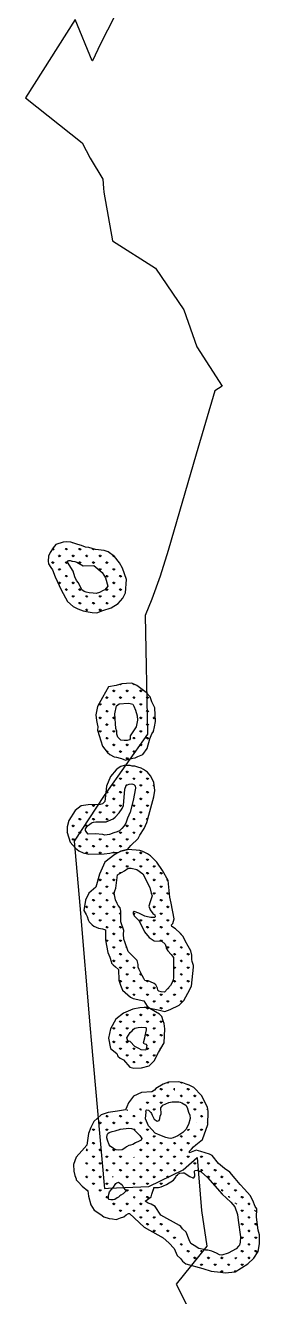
# Model space of a CAD drawing. Header units: metres. Extents: x 273377 to 358923, y 1974345 to 2116525.
# Drawn here: x 278692 to 279314, y 2035759 to 2039141 of the extents above; entities that cross this region are included whole.
import ezdxf

# ---------------------------------------------------------------- set-up
doc = ezdxf.new("R2010")
doc.units = ezdxf.units.M
doc.header["$MEASUREMENT"] = 0
doc.layers.add('DISTRICT BOUNDRY', color=86, linetype='Continuous')
doc.layers.add('MANGROOVE BUFFER ZONE', color=120, linetype='Continuous')
pattern_1 = [(90, (0, 0), (-17.96051224, 17.96051224), [4.7625, -31.15852448]), (45, (0, 0), (-17.96051224, 17.96051224), [4.7625, -20.6375]), (135, (0, 0), (-17.96051224, -17.96051224), [4.7625, -20.6375])]

msp = doc.modelspace()

# ---------------------------------------------------------------- hatches: boundary and pattern name
at = {"layer": 'MANGROOVE BUFFER ZONE'}
h = msp.add_hatch(dxfattribs=at)
h.set_pattern_fill('GRASS', color=256)
h.set_pattern_definition(pattern_1)
h.paths.add_polyline_path([(278950.7, 2037617.4), (278957.6, 2037631.3), (278960.5, 2037667.5), (278949.7, 2037697.3), (278941.9, 2037711.3), (278928.8, 2037728.8), (278911.8, 2037740.7), (278901.6, 2037744.4), (278878.4, 2037747.4), (278860.9, 2037751.9), (278851.8, 2037753.3), (278841, 2037757.3), (278831.6, 2037760.6), (278812.7, 2037766.5), (278801.2, 2037767.3), (278792.8, 2037766.2), (278773.4, 2037760.3), (278765.9, 2037751.1), (278757.8, 2037739.3), (278753.8, 2037729.1), (278752.5, 2037716.2), (278753.8, 2037709.2), (278759.7, 2037698.7), (278764.3, 2037692.8), (278771, 2037674.4), (278786.8, 2037639.6), (278803.7, 2037609.1), (278819, 2037595.5), (278831.6, 2037588.9), (278845.5, 2037583.9), (278858.8, 2037581.2), (278869.6, 2037579), (278882.2, 2037578.7), (278897.4, 2037584.7), (278919.7, 2037592), (278938.4, 2037603.1)])
h.paths.add_polyline_path([(278853.7, 2037633.4), (278847.9, 2037635.5), (278841.9, 2037639.4), (278833, 2037658.5), (278828, 2037664.9), (278823.5, 2037674.5), (278818.9, 2037689.4), (278804.2, 2037713), (278803.8, 2037713.8), (278806.4, 2037717.8), (278809.2, 2037717.8), (278811.2, 2037717.5), (278813.6, 2037716.5), (278815.6, 2037716), (278817.6, 2037716), (278823.4, 2037714.8), (278828.9, 2037713.4), (278845.6, 2037704), (278873.7, 2037704.4), (278895.9, 2037685.9), (278904.9, 2037671.9), (278910.8, 2037649.2), (278903, 2037640.1), (278898.4, 2037637.9), (278889.3, 2037633), (278880.5, 2037630), (278872.1, 2037630.4), (278861.2, 2037631.8)], flags=16)
h = msp.add_hatch(dxfattribs=at)
h.set_pattern_fill('GRASS', color=256)
h.set_pattern_definition(pattern_1)
h.paths.add_polyline_path([(279035.9, 2037326.1), (279028.2, 2037341.7), (279023.6, 2037354.8), (279012.9, 2037366.6), (278988.3, 2037385.4), (278974.4, 2037391.5), (278960.8, 2037390.5), (278948.6, 2037389.7), (278933.4, 2037385.6), (278912.8, 2037381.8), (278896.6, 2037353.5), (278883.6, 2037328.9), (278879.1, 2037306.8), (278880.8, 2037291.8), (278883.1, 2037282.9), (278884.3, 2037275.3), (278883.7, 2037266.2), (278896.7, 2037223.6), (278903, 2037215.8), (278910.5, 2037206.7), (278916.6, 2037201.6), (278927.9, 2037195.8), (278934.2, 2037194.6), (278943.5, 2037191.6), (278947.3, 2037190.7), (278957.6, 2037186.8), (278967.1, 2037189.1), (278977.4, 2037191.6), (278983.5, 2037192.9), (278990.9, 2037196), (279004.1, 2037201.4), (279015.3, 2037217.9), (279022.6, 2037243.6), (279027.7, 2037256.4), (279032.6, 2037262.9), (279035.2, 2037275.1), (279037.4, 2037289)])
h.paths.add_polyline_path([(278929.5, 2037309.4), (278934.3, 2037330.7), (278941.5, 2037336.7), (278965.1, 2037338.5), (278970.6, 2037337.6), (278977.1, 2037335.6), (278980, 2037330.6), (278984.6, 2037319.2), (278989.4, 2037304.3), (278989.7, 2037293.3), (278986.1, 2037275.5), (278970.4, 2037250.9), (278970.4, 2037248.2), (278970.4, 2037243.3), (278969, 2037240.3), (278962.4, 2037238.9), (278954.5, 2037238.9), (278945.7, 2037240), (278938, 2037247.4), (278935.3, 2037255.9), (278935.3, 2037263.5), (278932.6, 2037271.2)], flags=16)
h = msp.add_hatch(dxfattribs=at)
h.set_pattern_fill('GRASS', color=256)
h.set_pattern_definition(pattern_1)
h.paths.add_polyline_path([(278991.5, 2036978.1), (278996.3, 2036986.6), (279007.4, 2037004.3), (279014.7, 2037020.5), (279033.1, 2037089.2), (279035.9, 2037105.7), (279033.2, 2037128.1), (279024.2, 2037145.1), (279016.7, 2037154.2), (279005.9, 2037161.4), (278999.2, 2037165.6), (278991, 2037168.3), (278985.7, 2037169.8), (278982.7, 2037170.7), (278976, 2037171), (278970.1, 2037172.1), (278960.5, 2037172.3), (278954.1, 2037171.9), (278945.5, 2037169.4), (278938.9, 2037165), (278932.9, 2037160.8), (278918.2, 2037143.4), (278907.3, 2037117.3), (278905.3, 2037092.6), (278903.3, 2037076.9), (278896.5, 2037070.7), (278890.6, 2037068.8), (278858.5, 2037067.9), (278840.5, 2037065.3), (278824.7, 2037052.4), (278807.5, 2037025.9), (278802.7, 2037009.4), (278802.8, 2036994), (278811.1, 2036968.1), (278825.4, 2036952.1), (278834.5, 2036945.2), (278845.9, 2036940.2), (278860.7, 2036936.7), (278901.5, 2036937.7), (278916.4, 2036939.1), (278923.2, 2036940.6), (278938.1, 2036940.7), (278945.8, 2036944.2), (278945.7, 2036944.2), (278960.9, 2036948.5), (278963, 2036949.1), (278972.2, 2036959.6)])
h.paths.add_polyline_path([(278858.7, 2036989.4), (278854.9, 2036994.5), (278851.4, 2036999.7), (278851.9, 2037004), (278857.3, 2037011.8), (278862.4, 2037015), (278867.9, 2037019.9), (278872.6, 2037021.3), (278879.3, 2037022.2), (278906.7, 2037022.5), (278925.5, 2037030.8), (278930.5, 2037034.5), (278941, 2037046.1), (278948.8, 2037058), (278952.6, 2037065.6), (278956.3, 2037109.7), (278960, 2037118.9), (278963.2, 2037121), (278967.5, 2037122.9), (278974.7, 2037123.3), (278980, 2037122), (278983.5, 2037118.4), (278984.4, 2037111.9), (278978.6, 2037079.5), (278970.5, 2037047.8), (278963.3, 2037032), (278958.5, 2037019.3), (278954.3, 2037011.6), (278947.9, 2037005.1), (278942.5, 2036998.7), (278935.9, 2036995.7), (278927.2, 2036993.2), (278915.1, 2036989.1), (278903.1, 2036987.3), (278897.8, 2036988.9), (278877.9, 2036990.4)], flags=16)
h = msp.add_hatch(dxfattribs=at)
h.set_pattern_fill('GRASS', color=256)
h.set_pattern_definition(pattern_1)
h.paths.add_polyline_path([(279070.9, 2036866.2), (279056.7, 2036893.4), (279041, 2036915), (279024.3, 2036931.6), (279016.3, 2036937.5), (279004.3, 2036943.4), (278996, 2036946), (278986, 2036947.2), (278962.9, 2036949.1), (278960.9, 2036948.5), (278945.5, 2036944.1), (278929.4, 2036935.6), (278902.9, 2036914.9), (278889.4, 2036882.8), (278879.1, 2036848.6), (278861, 2036832.3), (278851.8, 2036814.2), (278847.2, 2036786.6), (278853.2, 2036776.3), (278856.2, 2036770.5), (278858.7, 2036761.5), (278861.8, 2036756.1), (278864.5, 2036753.5), (278869.6, 2036748.5), (278874.1, 2036745.1), (278886.5, 2036739.6), (278896.9, 2036737.5), (278904.6, 2036734.8), (278904.7, 2036708.6), (278907.6, 2036693.6), (278911.1, 2036675.2), (278916.3, 2036662.7), (278920.2, 2036651.2), (278920.6, 2036646.5), (278925.7, 2036641.8), (278931.6, 2036636.9), (278939.8, 2036629.9), (278940.3, 2036601.6), (278944.3, 2036587.5), (278950.2, 2036574.9), (278970.9, 2036555.8), (278978.2, 2036552.5), (279007, 2036545.8), (279015.9, 2036531.8), (279022.6, 2036526.3), (279044.6, 2036522.1), (279062.5, 2036518.1), (279076.9, 2036522.8), (279100.2, 2036534.7), (279113.2, 2036547), (279123.5, 2036566.6), (279132.9, 2036584.8), (279138.6, 2036635.7), (279138.4, 2036640.1), (279134.6, 2036651.1), (279134.2, 2036656.6), (279134.2, 2036667.8), (279131.3, 2036678.8), (279124.3, 2036691.7), (279116.8, 2036705.4), (279110.9, 2036717.6), (279103.1, 2036726), (279090.9, 2036737.4), (279081.3, 2036744), (279080, 2036748.6), (279083.3, 2036751.9), (279087.1, 2036764.6), (279079.2, 2036805.8), (279076, 2036822.2)])
h.paths.add_polyline_path([(278928.3, 2036832.8), (278929.8, 2036838.7), (278932.3, 2036846.1), (278936.4, 2036881.3), (278955.5, 2036891.9), (278964.9, 2036899.3), (278973.4, 2036899), (278988.5, 2036895.8), (279003.6, 2036883.9), (279022.4, 2036847.3), (279026.5, 2036832.7), (279028.8, 2036825.9), (279023.1, 2036809.3), (279020.3, 2036798.3), (279023.1, 2036788), (279030.7, 2036778.5), (279035.6, 2036775.3), (279036.8, 2036769.6), (279035.1, 2036767.5), (279031.7, 2036767.5), (279025.4, 2036767.9), (279016.7, 2036770), (279009.3, 2036771.6), (278993.2, 2036779.4), (278980.9, 2036783.8), (278978.2, 2036782.5), (278978.2, 2036777.8), (278982.1, 2036771.9), (278985.6, 2036767.9), (278994.1, 2036758.9), (279008.6, 2036729.9), (279020.6, 2036714.7), (279034.4, 2036705.8), (279054.7, 2036704.7), (279063.5, 2036696.8), (279065.3, 2036692), (279066, 2036685.9), (279070.4, 2036678.8), (279079.3, 2036669.3), (279085.8, 2036661.9), (279085.4, 2036657.8), (279085.6, 2036607.8), (279084.4, 2036601.8), (279081.9, 2036594.9), (279077.3, 2036587.1), (279061.8, 2036569.3), (279052.6, 2036570), (279046.8, 2036571.8), (279043.7, 2036574.9), (279042.9, 2036579.7), (279038.4, 2036589.2), (279034.2, 2036592.3), (279024.5, 2036596.9), (279018.6, 2036599.4), (279009.5, 2036600.4), (279006.7, 2036605.2), (279001.9, 2036613.8), (278994.1, 2036629.7), (278991.8, 2036636.2), (278991.3, 2036643.1), (278989, 2036653.5), (278988, 2036654.7), (278965.5, 2036677.6), (278956.2, 2036702.8), (278953.4, 2036710.4), (278952.8, 2036723.9), (278953.2, 2036733.3), (278945.8, 2036756.7), (278945.6, 2036784.5), (278943.5, 2036793.3), (278938.5, 2036799.7), (278935.5, 2036805.5), (278931.3, 2036814.6)], flags=16)
h = msp.add_hatch(dxfattribs=at)
h.set_pattern_fill('GRASS', color=256)
h.set_pattern_definition(pattern_1)
h.paths.add_polyline_path([(279045.6, 2036408.3), (279060.7, 2036434.8), (279062.1, 2036472.1), (279061, 2036485.7), (279057.7, 2036492.9), (279054.7, 2036504.4), (279048.6, 2036510.3), (279022.3, 2036526.4), (279022.3, 2036526.4), (279018.9, 2036528.7), (279007.8, 2036528.7), (278995.9, 2036527.2), (278977.8, 2036524), (278953.1, 2036513.1), (278932.1, 2036497.1), (278917.9, 2036471.3), (278912.8, 2036446.8), (278918.2, 2036419.8), (278934.7, 2036405.8), (278937.3, 2036398.8), (278944, 2036393.6), (278953.1, 2036389.5), (278969.6, 2036369.7), (278980, 2036367.3), (279000.2, 2036368.2), (279021.2, 2036373.6), (279034.3, 2036386.4)])
h.paths.add_polyline_path([(278999.3, 2036415.5), (278993.7, 2036419), (278982.4, 2036424.8), (278970.7, 2036437.8), (278966.4, 2036438.7), (278964.4, 2036439.4), (278961.8, 2036447.9), (278970.5, 2036462.2), (278976.1, 2036466.8), (278979.4, 2036470.6), (278982.8, 2036473.3), (278991.3, 2036475.6), (279000.9, 2036475.7), (279010.9, 2036475), (279012.8, 2036474.6), (279013.2, 2036468.9), (279011.1, 2036460.7), (279009.5, 2036453.5), (279008.5, 2036446.8), (279004.8, 2036433.5), (279009.1, 2036431.5), (279012.4, 2036430.7), (279014.3, 2036427), (279013.9, 2036423.5), (279012.6, 2036417.2), (279012.4, 2036414.6)], flags=16)
h = msp.add_hatch(dxfattribs=at)
h.set_pattern_fill('GRASS', color=256)
h.set_pattern_definition(pattern_1)
h.paths.add_polyline_path([(278893.3, 2036242.7), (278874.2, 2036225), (278865.7, 2036209), (278859.6, 2036192.8), (278841.6, 2036055), (278843.2, 2036053.3), (278944.1, 2035968.3), (278944.7, 2035968.5), (278953.2, 2035971.5), (278960.1, 2035976.6), (278965.7, 2035980.3), (278968.6, 2035980), (279007.6, 2035943.8), (279058, 2035915.8), (279145.9, 2035839), (279188.2, 2035827), (279224.4, 2035822.5), (279249.6, 2035825.2), (279282.8, 2035846.6), (279299, 2035861.1), (279310.6, 2035879.1), (279313.6, 2035899.3), (279313.8, 2035913), (279302.2, 2035999.4), (279296.3, 2036015.1), (279291.9, 2036023.1), (279232.6, 2036092.2), (279151.2, 2036147.3), (279145.5, 2036149), (279111.3, 2036134.8), (279162.1, 2036177.7), (279176.5, 2036217), (279177.7, 2036251.6), (279175.8, 2036263.5), (279160, 2036294.7), (279139.9, 2036315.8), (279126.8, 2036322), (279098.7, 2036331), (279072.2, 2036329.8), (279057.9, 2036324.7), (279038.7, 2036313.1), (278991.2, 2036260.1), (278912, 2036249)])
h.paths.add_polyline_path([(279001.5, 2036180), (278984.3, 2036128.3), (278862.8, 2036180.3), (278985.5, 2036217.6), (278945, 2036204.7), (278967, 2036207), (278973.8, 2036206.8), (279011.8, 2036189.2), (279000.2, 2036182.1)], flags=16)
h.paths.add_polyline_path([(278982.8, 2036297.9), (279019.8, 2036254.7), (279046.4, 2036227.6), (279047.2, 2036227.9), (279049.1, 2036232.8), (279052.1, 2036256), (279051.8, 2036261.5), (279091.7, 2036313.2), (279147.2, 2036218.8), (279063.4, 2036166.2), (279018.8, 2036214)], flags=17)
h.paths.add_polyline_path([(279263.2, 2035918.4), (279262.8, 2035904), (279247.6, 2035855.1), (279213.6, 2035869.1), (279207.2, 2035870.2), (279199.3, 2035875), (279187.3, 2035879.9), (279176.8, 2035882.4), (279171.3, 2035882.8), (279166.3, 2035884.5), (279152.8, 2035887.6), (279140.4, 2035894.9), (279077, 2035939.3), (279036.4, 2035999.4), (279026.3, 2036005.4), (279018.4, 2036007.6), (279010.2, 2036013.5), (279026.6, 2036024.3), (279028.3, 2036032.1), (279029.3, 2036037.5), (279033.4, 2036046.6), (279033.6, 2036049.2), (279045.7, 2036049.9), (279046.9, 2036050.2), (279095.9, 2036082.9), (279129.6, 2036119), (279252, 2036005.2)], flags=16)
h.paths.add_polyline_path([(278951.9, 2036051), (278957.5, 2036043.4), (278983.4, 2036023.5), (278925.1, 2036016.8), (278918.7, 2036016.7), (278913.5, 2036017.4), (278913, 2036021.8), (278913.3, 2036028.5), (278931.3, 2036104.1)], flags=16)

# ---------------------------------------------------------------- linework, layer by layer
at = {"layer": 'DISTRICT BOUNDRY'}
msp.add_polyline3d([(278966, 2039238.9, 0), (278892, 2039092.2, 0), (278870, 2039046.9, 0), (278869.8, 2039047.4, 0), (278824.1, 2039156.7, 0), (278692.4, 2038949.1, 0), (278842.6, 2038828.6, 0), (278864.2, 2038788.5, 0), (278897.5, 2038731.9, 0), (278899.5, 2038708.7, 0), (278900.6, 2038697.7, 0), (278923.8, 2038568.2, 0), (279037.8, 2038495.6, 0), (279112.9, 2038384.8, 0), (279147.4, 2038286.2, 0), (279214.9, 2038182, 0), (279195.4, 2038169.2, 0), (279145.7, 2038000.3, 0), (279071.2, 2037744, 0), (279050.2, 2037675.7, 0), (279028.2, 2037614.7, 0), (279010.2, 2037571.5, 0), (279016.2, 2037255.4, 0), (278901.7, 2037092.2, 0), (278821.9, 2036971, 0), (278836.4, 2036800, 0), (278864.3, 2036472.1, 0), (278866.9, 2036441.2, 0), (278901.6, 2036056.1, 0), (278902.4, 2036046.9, 0), (278913.1, 2036047.4, 0), (279020, 2036052.3, 0), (279111.1, 2036096.6, 0), (279148.1, 2036129.4, 0), (279159.8, 2035988.6, 0), (279173.7, 2035893.5, 0), (279092.4, 2035792.2, 0), (279165, 2035647.6, 0)], dxfattribs=at)
at = {"layer": 'MANGROOVE BUFFER ZONE', "flags": 128}
for points in [[(278938.4, 2037603.1), (278950.7, 2037617.4), (278957.6, 2037631.3), (278960.5, 2037667.5), (278949.7, 2037697.3), (278941.9, 2037711.3), (278928.8, 2037728.8), (278911.8, 2037740.7), (278901.6, 2037744.4), (278878.4, 2037747.4), (278860.9, 2037751.9), (278851.8, 2037753.3), (278841, 2037757.3), (278831.6, 2037760.6), (278812.7, 2037766.5), (278801.2, 2037767.3), (278792.8, 2037766.2), (278773.4, 2037760.3), (278765.9, 2037751.1), (278757.8, 2037739.3), (278753.8, 2037729.1), (278752.5, 2037716.2), (278753.8, 2037709.2), (278759.7, 2037698.7), (278764.3, 2037692.8), (278771, 2037674.4), (278786.8, 2037639.6), (278803.7, 2037609.1), (278819, 2037595.5), (278831.6, 2037588.9), (278845.5, 2037583.9), (278858.8, 2037581.2), (278869.6, 2037579), (278882.2, 2037578.7), (278897.4, 2037584.7), (278919.7, 2037592)], [(278880.5, 2037630), (278872.1, 2037630.4), (278861.2, 2037631.8), (278853.7, 2037633.4), (278847.9, 2037635.5), (278841.9, 2037639.4), (278833, 2037658.5), (278828, 2037664.9), (278823.5, 2037674.5), (278818.9, 2037689.4), (278804.2, 2037713), (278803.8, 2037713.8), (278806.4, 2037717.8), (278809.2, 2037717.8), (278811.2, 2037717.5), (278813.6, 2037716.5), (278815.6, 2037716), (278817.6, 2037716), (278823.4, 2037714.8), (278828.9, 2037713.4), (278845.6, 2037704), (278873.7, 2037704.4), (278895.9, 2037685.9), (278904.9, 2037671.9), (278910.8, 2037649.2), (278903, 2037640.1), (278898.4, 2037637.9), (278889.3, 2037633)], [(279035.9, 2037326.1), (279028.2, 2037341.7), (279023.6, 2037354.8), (279012.9, 2037366.6), (278988.3, 2037385.4), (278974.4, 2037391.5), (278960.8, 2037390.5), (278948.6, 2037389.7), (278933.4, 2037385.6), (278912.8, 2037381.8), (278896.6, 2037353.5), (278883.6, 2037328.9), (278879.1, 2037306.8), (278880.8, 2037291.8), (278883.1, 2037282.9), (278884.3, 2037275.3), (278883.7, 2037266.2), (278896.7, 2037223.6), (278903, 2037215.8), (278910.5, 2037206.7), (278916.6, 2037201.6), (278927.9, 2037195.8), (278934.2, 2037194.6), (278943.5, 2037191.6), (278947.3, 2037190.7), (278957.6, 2037186.8), (278967.1, 2037189.1), (278977.4, 2037191.6), (278983.5, 2037192.9), (278990.9, 2037196), (279004.1, 2037201.4), (279015.3, 2037217.9), (279022.6, 2037243.6), (279027.7, 2037256.4), (279032.6, 2037262.9), (279035.2, 2037275.1), (279037.4, 2037289)], [(278929.5, 2037309.4), (278934.3, 2037330.7), (278941.5, 2037336.7), (278965.1, 2037338.5), (278970.6, 2037337.6), (278977.1, 2037335.6), (278980, 2037330.6), (278984.6, 2037319.2), (278989.4, 2037304.3), (278989.7, 2037293.3), (278986.1, 2037275.5), (278970.4, 2037250.9), (278970.4, 2037248.2), (278970.4, 2037243.3), (278969, 2037240.3), (278962.4, 2037238.9), (278954.5, 2037238.9), (278945.7, 2037240), (278938, 2037247.4), (278935.3, 2037255.9), (278935.3, 2037263.5), (278932.6, 2037271.2)], [(279035.9, 2037105.7), (279033.2, 2037128.1), (279024.2, 2037145.1), (279016.7, 2037154.2), (279005.9, 2037161.4), (278999.2, 2037165.6), (278991, 2037168.3), (278985.7, 2037169.8), (278982.7, 2037170.7), (278976, 2037171), (278970.1, 2037172.1), (278960.5, 2037172.3), (278954.1, 2037171.9), (278945.5, 2037169.4), (278938.9, 2037165), (278932.9, 2037160.8), (278918.2, 2037143.4), (278907.3, 2037117.3), (278905.3, 2037092.6), (278903.3, 2037076.9), (278896.5, 2037070.7), (278890.6, 2037068.8), (278858.5, 2037067.9), (278840.5, 2037065.3), (278824.7, 2037052.4), (278807.5, 2037025.9), (278802.7, 2037009.4), (278802.8, 2036994), (278811.1, 2036968.1), (278825.4, 2036952.1), (278834.5, 2036945.2), (278845.9, 2036940.2), (278860.7, 2036936.7), (278901.5, 2036937.7), (278916.4, 2036939.1), (278923.2, 2036940.6), (278938.1, 2036940.7), (278945.7, 2036944.2), (278962.9, 2036949.1), (278972.2, 2036959.6), (278991.5, 2036978.1), (278996.3, 2036986.6), (279007.4, 2037004.3), (279014.7, 2037020.5), (279033.1, 2037089.2)], [(278956.3, 2037109.7), (278960, 2037118.9), (278963.2, 2037121), (278967.5, 2037122.9), (278974.7, 2037123.3), (278980, 2037122), (278983.5, 2037118.4), (278984.4, 2037111.9), (278978.6, 2037079.5), (278970.5, 2037047.8), (278963.3, 2037032), (278958.5, 2037019.3), (278954.3, 2037011.6), (278947.9, 2037005.1), (278942.5, 2036998.7), (278935.9, 2036995.7), (278927.2, 2036993.2), (278915.1, 2036989.1), (278903.1, 2036987.3), (278897.8, 2036988.9), (278877.9, 2036990.4), (278858.7, 2036989.4), (278854.9, 2036994.5), (278851.4, 2036999.7), (278851.9, 2037004), (278857.3, 2037011.8), (278862.4, 2037015), (278867.9, 2037019.9), (278872.6, 2037021.3), (278879.3, 2037022.2), (278906.7, 2037022.5), (278925.5, 2037030.8), (278930.5, 2037034.5), (278941, 2037046.1), (278948.8, 2037058), (278952.6, 2037065.6)], [(279132.9, 2036584.8), (279138.6, 2036635.7), (279138.4, 2036640.1), (279134.6, 2036651.1), (279134.2, 2036656.6), (279134.2, 2036667.8), (279131.3, 2036678.8), (279124.3, 2036691.7), (279116.8, 2036705.4), (279110.9, 2036717.6), (279103.1, 2036726), (279090.9, 2036737.4), (279081.3, 2036744), (279080, 2036748.6), (279083.3, 2036751.9), (279087.1, 2036764.6), (279079.2, 2036805.8), (279076, 2036822.2), (279070.9, 2036866.2), (279056.7, 2036893.4), (279041, 2036915), (279024.3, 2036931.6), (279016.3, 2036937.5), (279004.3, 2036943.4), (278996, 2036946), (278986, 2036947.2), (278962.9, 2036949.1), (278945.5, 2036944.1), (278929.4, 2036935.6), (278902.9, 2036914.9), (278889.4, 2036882.8), (278879.1, 2036848.6), (278861, 2036832.3), (278851.8, 2036814.2), (278847.2, 2036786.6), (278853.2, 2036776.3), (278856.2, 2036770.5), (278858.7, 2036761.5), (278861.8, 2036756.1), (278864.5, 2036753.5), (278869.6, 2036748.5), (278874.1, 2036745.1), (278886.5, 2036739.6), (278896.9, 2036737.5), (278904.6, 2036734.8), (278904.7, 2036708.6), (278907.6, 2036693.6), (278911.1, 2036675.2), (278916.3, 2036662.7), (278920.2, 2036651.2), (278920.6, 2036646.5), (278925.7, 2036641.8), (278931.6, 2036636.9), (278939.8, 2036629.9), (278940.3, 2036601.6), (278944.3, 2036587.5), (278950.2, 2036574.9), (278970.9, 2036555.8), (278978.2, 2036552.5), (279007, 2036545.8), (279015.9, 2036531.8), (279022.6, 2036526.3), (279044.6, 2036522.1), (279062.5, 2036518.1), (279076.9, 2036522.8), (279100.2, 2036534.7), (279113.2, 2036547), (279123.5, 2036566.6)], [(279009.5, 2036600.4), (279006.7, 2036605.2), (279001.9, 2036613.8), (278994.1, 2036629.7), (278991.8, 2036636.2), (278991.3, 2036643.1), (278989, 2036653.5), (278988, 2036654.7), (278965.5, 2036677.6), (278956.2, 2036702.8), (278953.4, 2036710.4), (278952.8, 2036723.9), (278953.2, 2036733.3), (278945.8, 2036756.7), (278945.6, 2036784.5), (278943.5, 2036793.3), (278938.5, 2036799.7), (278935.5, 2036805.5), (278931.3, 2036814.6), (278928.3, 2036832.8), (278929.8, 2036838.7), (278932.3, 2036846.1), (278936.4, 2036881.3), (278955.5, 2036891.9), (278964.9, 2036899.3), (278973.4, 2036899), (278988.5, 2036895.8), (279003.6, 2036883.9), (279022.4, 2036847.3), (279026.5, 2036832.7), (279028.8, 2036825.9), (279023.1, 2036809.3), (279020.3, 2036798.3), (279023.1, 2036788), (279030.7, 2036778.5), (279035.6, 2036775.3), (279036.8, 2036769.6), (279035.1, 2036767.5), (279031.7, 2036767.5), (279025.4, 2036767.9), (279016.7, 2036770), (279009.3, 2036771.6), (278993.2, 2036779.4), (278980.9, 2036783.8), (278978.2, 2036782.5), (278978.2, 2036777.8), (278982.1, 2036771.9), (278985.6, 2036767.9), (278994.1, 2036758.9), (279008.6, 2036729.9), (279020.6, 2036714.7), (279034.4, 2036705.8), (279054.7, 2036704.7), (279063.5, 2036696.8), (279065.3, 2036692), (279066, 2036685.9), (279070.4, 2036678.8), (279079.3, 2036669.3), (279085.8, 2036661.9), (279085.4, 2036657.8), (279085.6, 2036607.8), (279084.4, 2036601.8), (279081.9, 2036594.9), (279077.3, 2036587.1), (279061.8, 2036569.3), (279052.6, 2036570), (279046.8, 2036571.8), (279043.7, 2036574.9), (279042.9, 2036579.7), (279038.4, 2036589.2), (279034.2, 2036592.3), (279024.5, 2036596.9), (279018.6, 2036599.4)], [(279061, 2036485.7), (279057.7, 2036492.9), (279054.7, 2036504.4), (279048.6, 2036510.3), (279022.8, 2036526.1), (279018.9, 2036528.7), (279007.8, 2036528.7), (278995.9, 2036527.2), (278977.8, 2036524), (278953.1, 2036513.1), (278932.1, 2036497.1), (278917.9, 2036471.3), (278912.8, 2036446.8), (278918.2, 2036419.8), (278934.7, 2036405.8), (278937.3, 2036398.8), (278944, 2036393.6), (278953.1, 2036389.5), (278969.6, 2036369.7), (278980, 2036367.3), (279000.2, 2036368.2), (279021.2, 2036373.6), (279034.3, 2036386.4), (279045.6, 2036408.3), (279060.7, 2036434.8), (279062.1, 2036472.1)], [(278979.4, 2036470.6), (278982.8, 2036473.3), (278991.3, 2036475.6), (279000.9, 2036475.7), (279010.9, 2036475), (279012.8, 2036474.6), (279013.2, 2036468.9), (279011.1, 2036460.7), (279009.5, 2036453.5), (279008.5, 2036446.8), (279004.8, 2036433.5), (279009.1, 2036431.5), (279012.4, 2036430.7), (279014.3, 2036427), (279013.9, 2036423.5), (279012.6, 2036417.2), (279012.4, 2036414.6), (278999.3, 2036415.5), (278993.7, 2036419), (278982.4, 2036424.8), (278970.7, 2036437.8), (278966.4, 2036438.7), (278964.4, 2036439.4), (278961.8, 2036447.9), (278970.5, 2036462.2), (278976.1, 2036466.8)], [(279181, 2036138.5), (279169.6, 2036141.7), (279157.7, 2036145.3), (279145.5, 2036149), (279128, 2036141.7), (279128.1, 2036146.4), (279133.1, 2036151.5), (279138.4, 2036157.4), (279144.8, 2036163.1), (279162.1, 2036177.7), (279176.5, 2036217), (279177.7, 2036251.6), (279175.8, 2036263.5), (279160, 2036294.7), (279139.9, 2036315.8), (279126.8, 2036322), (279118.9, 2036324.5), (279110.4, 2036327.9), (279098.9, 2036331), (279072.2, 2036329.8), (279057.9, 2036324.7), (279038.7, 2036313.1), (279034.6, 2036308.6), (279027.7, 2036304.4), (279000.5, 2036302.7), (278979.3, 2036292.8), (278966.3, 2036275), (278961.9, 2036264.6), (278958, 2036256.4), (278936.8, 2036252.5), (278912, 2036249), (278893.3, 2036242.7), (278874.2, 2036225), (278865.7, 2036209), (278859.6, 2036192.8), (278855.7, 2036162.4), (278841.8, 2036147.2), (278827.1, 2036130), (278819.7, 2036110.5), (278821.1, 2036093.1), (278823.8, 2036081.7), (278826.9, 2036072.6), (278827, 2036070.1), (278832.2, 2036064.6), (278843.2, 2036053.3), (278858, 2036040.9), (278859.9, 2036026.4), (278865.7, 2036003.1), (278874.8, 2035989.3), (278892.1, 2035977.3), (278900.6, 2035971.1), (278914.9, 2035967.3), (278923.2, 2035965.9), (278933.1, 2035964.6), (278936.2, 2035965.6), (278944.7, 2035968.5), (278953.2, 2035971.5), (278960.1, 2035976.6), (278965.7, 2035980.3), (278968.6, 2035980), (279007.6, 2035943.8), (279058, 2035915.8), (279073.2, 2035902.6), (279087, 2035887.6), (279095.5, 2035868.9), (279104, 2035860.5), (279109.5, 2035854), (279114.2, 2035849.7), (279118, 2035846.9), (279163.6, 2035834), (279185.9, 2035827.3), (279210.1, 2035824.3), (279222.5, 2035822.3), (279249.6, 2035825.2), (279282.8, 2035846.6), (279299, 2035861.1), (279310.6, 2035879.1), (279313.6, 2035899.3), (279313.9, 2035924), (279310.7, 2035935.8), (279306, 2035971), (279306.7, 2035992.4), (279302.5, 2035998.6), (279296.3, 2036015.1), (279289.2, 2036028.1), (279274.2, 2036045.4), (279262.3, 2036057.6), (279248.8, 2036073.3), (279235.4, 2036090.3), (279220.8, 2036100.2), (279204.8, 2036113.3), (279188.4, 2036134.3)], [(279037.1, 2036194.3), (279018.8, 2036214), (279011.1, 2036232), (279012.9, 2036250.8), (279012, 2036251.7), (279012.5, 2036255.1), (279014.3, 2036256.1), (279019.1, 2036255.6), (279019.8, 2036254.7), (279025.5, 2036249), (279026.7, 2036246.1), (279028.4, 2036241.7), (279034, 2036231.3), (279042.3, 2036226.3), (279047.2, 2036227.9), (279049.1, 2036232.8), (279049.9, 2036239.6), (279052.6, 2036245.2), (279051.8, 2036261.5), (279057.4, 2036268.7), (279072.7, 2036275.7), (279081.8, 2036277.7), (279099.9, 2036277.8), (279103.5, 2036277), (279107.4, 2036274.4), (279118.1, 2036268.3), (279121.5, 2036262.5), (279125.6, 2036250.1), (279129.1, 2036242.4), (279129.4, 2036233.3), (279125.5, 2036217.5), (279118.6, 2036203.9), (279110.3, 2036195.6), (279097.3, 2036187.4), (279085, 2036181.7), (279078.4, 2036179.9), (279072, 2036180.6), (279064.8, 2036182.8), (279053.2, 2036187)], [(278985, 2036168), (278977.7, 2036164.2), (278971.4, 2036162.4), (278966.9, 2036161.5), (278961.1, 2036157.9), (278956.4, 2036154.5), (278949.2, 2036149.6), (278939.6, 2036148.5), (278933.4, 2036150.1), (278926.4, 2036153.1), (278917.3, 2036159.7), (278914.7, 2036163.3), (278910.5, 2036175.7), (278908.6, 2036181.7), (278909.1, 2036189.7), (278911.4, 2036193.2), (278914.4, 2036196), (278922.9, 2036198.6), (278930.2, 2036200), (278945, 2036204.7), (278967, 2036207), (278973.8, 2036206.8), (278978.9, 2036204.5), (278996.3, 2036188.3), (279001.5, 2036180), (279000, 2036175.5), (278994.3, 2036172.4)], [(279033.6, 2036049.2), (279045.7, 2036049.9), (279052.9, 2036051.7), (279058.5, 2036054), (279066.7, 2036057.8), (279085.7, 2036069.5), (279091.6, 2036077.4), (279092.9, 2036080.9), (279095.9, 2036082.9), (279098.6, 2036085.8), (279102.1, 2036088.1), (279110.2, 2036088.9), (279113.9, 2036088.9), (279129.1, 2036079.2), (279136.7, 2036075.3), (279139.2, 2036075.3), (279141.7, 2036079.8), (279141.7, 2036083.8), (279140.8, 2036090.6), (279141.2, 2036093.4), (279143.1, 2036094.9), (279148.5, 2036095.3), (279159, 2036091.6), (279176, 2036075.9), (279215.1, 2036032.2), (279238.1, 2036010.1), (279248.6, 2035998.5), (279255, 2035978.1), (279257.5, 2035962.4), (279263.2, 2035918.4), (279262.8, 2035904), (279260.4, 2035896.1), (279258.3, 2035893.3), (279251.7, 2035886.8), (279230.4, 2035874.5), (279213.7, 2035869.1), (279207.2, 2035870.2), (279199.3, 2035875), (279187.3, 2035879.9), (279176.8, 2035882.4), (279171.3, 2035882.8), (279166.3, 2035884.5), (279152.8, 2035887.6), (279140.4, 2035894.9), (279131.6, 2035901), (279127.2, 2035910.1), (279118.8, 2035930.8), (279109.7, 2035939.5), (279105.3, 2035945.5), (279101.5, 2035948.5), (279052.2, 2035976), (279036.4, 2035999.4), (279026.3, 2036005.4), (279018.4, 2036007.6), (279010.2, 2036013.5), (279026.6, 2036024.3), (279028.3, 2036032.1), (279029.3, 2036037.5), (279033.4, 2036046.6)], [(278949.6, 2036056.9), (278951.9, 2036051), (278953.9, 2036048.2), (278957.2, 2036043.6), (278958.8, 2036042.4), (278959.3, 2036039.8), (278952.1, 2036032.7), (278945.4, 2036029.3), (278942.7, 2036027), (278939.1, 2036024.2), (278935.7, 2036021.7), (278929.3, 2036017.3), (278925.1, 2036016.8), (278918.7, 2036016.7), (278913.5, 2036017.4), (278913, 2036021.8), (278913.3, 2036028.5), (278915.6, 2036038.2), (278919.7, 2036043.6), (278926.1, 2036050.1), (278930.6, 2036057.3), (278932.4, 2036060.2), (278934.6, 2036061.9), (278939, 2036063.6)]]:
    msp.add_lwpolyline(points, close=True, dxfattribs=at)

doc.saveas('drawing.dxf')
